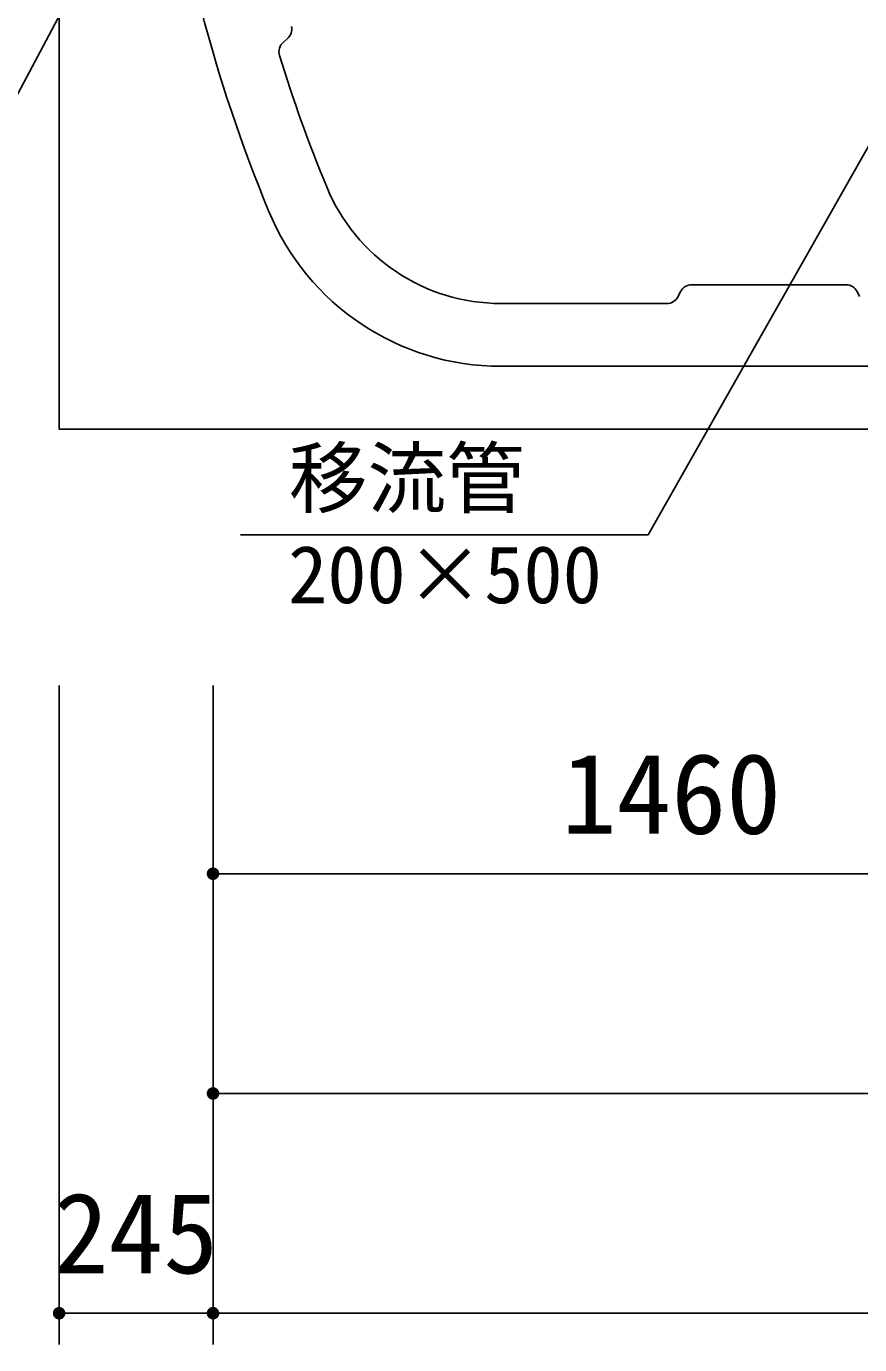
# Model space of a CAD drawing. Units: millimetres, scale not verified. Extents: x -14850 to 14850, y -10500 to 10500.
# Drawn here: x -10034 to -8708, y -1241 to 859 of the extents above; entities that cross this region are included whole.
import ezdxf
from ezdxf.enums import TextEntityAlignment as Align

# ---------------------------------------------------------------- set-up
doc = ezdxf.new("R2010")
doc.units = ezdxf.units.MM
doc.header["$LTSCALE"] = 50
for name, color, linetype, lineweight in [('0-1_躯体', 3, 'Continuous', 25), ('0-2_製作', 5, 'Continuous', 25), ('0-3_機器', 3, 'Continuous', 25)]:
    doc.layers.add(name, color=color, linetype=linetype, lineweight=lineweight)
doc.styles.add('ＭＳ ゴシック', font='')
doc.styles.get('ＭＳ ゴシック').set_extended_font_data('MS Gothic')

msp = doc.modelspace()

# ---------------------------------------------------------------- linework, layer by layer
at = {"layer": '0-1_躯体'}
for p, q in [((-8356.87, 1262.49), (-9044.53, 48.75)), ((-9618.95, 838.76), (-9625.03, 833.71)), ((-8974.84, 447.32), (-8729.56, 447.32)), ((-8996.67, 428.38), (-8992.73, 436.27)), ((-8711.67, 436.27), (-8707.73, 428.38)), ((-9014.56, 417.32), (-9278.85, 417.32)), ((-9278.85, 317.32), (-6292.2, 317.32)), ((-9044.53, 48.75), (-9693.45, 48.75))]:
    msp.add_line(p, q, dxfattribs=at)
msp.add_lwpolyline([(-9774.32, 1267.32), (-10491.66, -82.68), (-11085.84, -82.68)], dxfattribs=at)
for centre, radius, start, end in [((-7337.2, 1517.32), 2500, 186.89207, 202.39267), ((-9631.74, 854.14), 20, 309.74243, 13.17738), ((-9612.24, 818.33), 20, 129.74243, 197.07912), ((-7337.2, 1517.32), 2400, 197.07912, 202.39268), ((-9278.85, 717.32), 300, 202.39265, 269.99997), ((-9278.85, 717.32), 400, 202.39265, 269.99997), ((-8974.84, 427.32), 20, 90, 153.43494), ((-8729.56, 427.32), 20, 26.56505, 90), ((-9014.56, 437.32), 20, 270, 333.43494)]:
    msp.add_arc(centre, radius, start, end, dxfattribs=at)
at = {"layer": '0-2_製作', "color": 2}
for p, q in [((-9982.2, -1240.81), (-9982.2, -191.19)), ((-9737.2, -1240.81), (-9737.2, -191.19)), ((-9737.2, -490.81), (-8277.2, -490.81)), ((-9737.2, -840.81), (-5427.2, -840.81)), ((-9982.2, -1190.81), (-9737.2, -1190.81)), ((-9737.2, -1190.81), (-4817.2, -1190.81))]:
    msp.add_line(p, q, dxfattribs=at)
at = {"layer": '0-2_製作'}
for points in [[(-9743.08, -482.72), (-9737.2, -490.81), (-9744.04, -483.52)], [(-9742.02, -482.04), (-9737.2, -490.81), (-9743.08, -482.72)], [(-9740.88, -481.51), (-9737.2, -490.81), (-9742.02, -482.04)], [(-9739.69, -481.12), (-9737.2, -490.81), (-9740.88, -481.51)], [(-9738.45, -480.89), (-9737.2, -490.81), (-9739.69, -481.12)], [(-9737.2, -480.81), (-9737.2, -490.81), (-9738.45, -480.89)], [(-9737.2, -480.81), (-9727.2, -490.81), (-9737.2, -490.81)], [(-9736.57, -480.83), (-9727.2, -490.81), (-9737.2, -480.81)], [(-9735.32, -480.98), (-9727.2, -490.81), (-9736.57, -480.83)], [(-9734.11, -481.3), (-9727.2, -490.81), (-9735.32, -480.98)], [(-9732.94, -481.76), (-9727.2, -490.81), (-9734.11, -481.3)], [(-9731.84, -482.36), (-9727.2, -490.81), (-9732.94, -481.76)], [(-9730.82, -483.1), (-9727.2, -490.81), (-9731.84, -482.36)], [(-9747.18, -490.18), (-9737.2, -490.81), (-9747.2, -490.81)], [(-9737.2, -490.81), (-9747.12, -492.06), (-9747.2, -490.81)], [(-9747.02, -488.93), (-9737.2, -490.81), (-9747.18, -490.18)], [(-9737.2, -490.81), (-9746.88, -493.29), (-9747.12, -492.06)], [(-9746.71, -487.72), (-9737.2, -490.81), (-9747.02, -488.93)], [(-9737.2, -490.81), (-9746.5, -494.49), (-9746.88, -493.29)], [(-9746.25, -486.55), (-9737.2, -490.81), (-9746.71, -487.72)], [(-9737.2, -490.81), (-9745.96, -495.62), (-9746.5, -494.49)], [(-9745.64, -485.45), (-9737.2, -490.81), (-9746.25, -486.55)], [(-9737.2, -490.81), (-9745.29, -496.68), (-9745.96, -495.62)], [(-9744.9, -484.43), (-9737.2, -490.81), (-9745.64, -485.45)], [(-9737.2, -490.81), (-9744.49, -497.65), (-9745.29, -496.68)], [(-9744.04, -483.52), (-9737.2, -490.81), (-9744.9, -484.43)], [(-9737.2, -490.81), (-9743.57, -498.51), (-9744.49, -497.65)], [(-9737.2, -490.81), (-9742.56, -499.25), (-9743.57, -498.51)], [(-9737.2, -490.81), (-9741.46, -499.85), (-9742.56, -499.25)], [(-9737.2, -490.81), (-9740.29, -500.32), (-9741.46, -499.85)], [(-9737.2, -490.81), (-9739.07, -500.63), (-9740.29, -500.32)], [(-9737.2, -490.81), (-9737.83, -500.79), (-9739.07, -500.63)], [(-9737.2, -490.81), (-9737.2, -500.81), (-9737.83, -500.79)], [(-9737.2, -490.81), (-9735.94, -500.73), (-9737.2, -500.81)], [(-9727.2, -490.81), (-9735.94, -500.73), (-9737.2, -490.81)], [(-9727.2, -490.81), (-9734.71, -500.49), (-9735.94, -500.73)], [(-9727.2, -490.81), (-9733.52, -500.1), (-9734.71, -500.49)], [(-9727.2, -490.81), (-9732.38, -499.57), (-9733.52, -500.1)], [(-9727.2, -490.81), (-9731.32, -498.9), (-9732.38, -499.57)], [(-9727.2, -490.81), (-9730.35, -498.1), (-9731.32, -498.9)], [(-9729.91, -483.96), (-9727.2, -490.81), (-9730.82, -483.1)], [(-9727.2, -490.81), (-9729.49, -497.18), (-9730.35, -498.1)], [(-9729.11, -484.93), (-9727.2, -490.81), (-9729.91, -483.96)], [(-9727.2, -490.81), (-9728.75, -496.16), (-9729.49, -497.18)], [(-9728.44, -485.99), (-9727.2, -490.81), (-9729.11, -484.93)], [(-9727.2, -490.81), (-9728.15, -495.06), (-9728.75, -496.16)], [(-9727.9, -487.12), (-9727.2, -490.81), (-9728.44, -485.99)], [(-9727.2, -490.81), (-9727.69, -493.9), (-9728.15, -495.06)], [(-9727.51, -488.32), (-9727.2, -490.81), (-9727.9, -487.12)], [(-9727.2, -490.81), (-9727.38, -492.68), (-9727.69, -493.9)], [(-9727.28, -489.55), (-9727.2, -490.81), (-9727.51, -488.32)], [(-9727.2, -490.81), (-9727.22, -491.43), (-9727.38, -492.68)], [(-9747.02, -838.93), (-9737.2, -840.81), (-9747.18, -840.18)], [(-9746.71, -837.72), (-9737.2, -840.81), (-9747.02, -838.93)], [(-9746.25, -836.55), (-9737.2, -840.81), (-9746.71, -837.72)], [(-9745.64, -835.45), (-9737.2, -840.81), (-9746.25, -836.55)], [(-9744.9, -834.43), (-9737.2, -840.81), (-9745.64, -835.45)], [(-9744.04, -833.52), (-9737.2, -840.81), (-9744.9, -834.43)], [(-9743.08, -832.72), (-9737.2, -840.81), (-9744.04, -833.52)], [(-9742.02, -832.04), (-9737.2, -840.81), (-9743.08, -832.72)], [(-9740.88, -831.51), (-9737.2, -840.81), (-9742.02, -832.04)], [(-9739.69, -831.12), (-9737.2, -840.81), (-9740.88, -831.51)], [(-9738.45, -830.89), (-9737.2, -840.81), (-9739.69, -831.12)], [(-9737.2, -830.81), (-9737.2, -840.81), (-9738.45, -830.89)], [(-9737.2, -830.81), (-9727.2, -840.81), (-9737.2, -840.81)], [(-9736.57, -830.83), (-9727.2, -840.81), (-9737.2, -830.81)], [(-9735.32, -830.98), (-9727.2, -840.81), (-9736.57, -830.83)], [(-9734.11, -831.3), (-9727.2, -840.81), (-9735.32, -830.98)], [(-9732.94, -831.76), (-9727.2, -840.81), (-9734.11, -831.3)], [(-9731.84, -832.36), (-9727.2, -840.81), (-9732.94, -831.76)], [(-9730.82, -833.1), (-9727.2, -840.81), (-9731.84, -832.36)], [(-9729.91, -833.96), (-9727.2, -840.81), (-9730.82, -833.1)], [(-9729.11, -834.93), (-9727.2, -840.81), (-9729.91, -833.96)], [(-9728.44, -835.99), (-9727.2, -840.81), (-9729.11, -834.93)], [(-9727.9, -837.12), (-9727.2, -840.81), (-9728.44, -835.99)], [(-9727.51, -838.32), (-9727.2, -840.81), (-9727.9, -837.12)], [(-9727.28, -839.55), (-9727.2, -840.81), (-9727.51, -838.32)], [(-9747.18, -840.18), (-9737.2, -840.81), (-9747.2, -840.81)], [(-9747.2, -840.81), (-9746.88, -843.29), (-9747.12, -842.06)], [(-9737.2, -840.81), (-9746.88, -843.29), (-9747.2, -840.81)], [(-9737.2, -840.81), (-9746.5, -844.49), (-9746.88, -843.29)], [(-9737.2, -840.81), (-9745.96, -845.62), (-9746.5, -844.49)], [(-9737.2, -840.81), (-9745.29, -846.68), (-9745.96, -845.62)], [(-9737.2, -840.81), (-9744.49, -847.65), (-9745.29, -846.68)], [(-9737.2, -840.81), (-9743.57, -848.51), (-9744.49, -847.65)], [(-9737.2, -840.81), (-9742.56, -849.25), (-9743.57, -848.51)], [(-9737.2, -840.81), (-9741.46, -849.85), (-9742.56, -849.25)], [(-9737.2, -840.81), (-9740.29, -850.32), (-9741.46, -849.85)], [(-9737.2, -840.81), (-9739.07, -850.63), (-9740.29, -850.32)], [(-9737.2, -840.81), (-9737.83, -850.79), (-9739.07, -850.63)], [(-9737.2, -840.81), (-9737.2, -850.81), (-9737.83, -850.79)], [(-9737.2, -840.81), (-9735.94, -850.73), (-9737.2, -850.81)], [(-9727.2, -840.81), (-9735.94, -850.73), (-9737.2, -840.81)], [(-9727.2, -840.81), (-9734.71, -850.49), (-9735.94, -850.73)], [(-9727.2, -840.81), (-9733.52, -850.1), (-9734.71, -850.49)], [(-9727.2, -840.81), (-9732.38, -849.57), (-9733.52, -850.1)], [(-9727.2, -840.81), (-9731.32, -848.9), (-9732.38, -849.57)], [(-9727.2, -840.81), (-9730.35, -848.1), (-9731.32, -848.9)], [(-9727.2, -840.81), (-9729.49, -847.18), (-9730.35, -848.1)], [(-9727.2, -840.81), (-9728.75, -846.16), (-9729.49, -847.18)], [(-9727.2, -840.81), (-9728.15, -845.06), (-9728.75, -846.16)], [(-9727.2, -840.81), (-9727.69, -843.9), (-9728.15, -845.06)], [(-9727.2, -840.81), (-9727.38, -842.68), (-9727.69, -843.9)], [(-9727.2, -840.81), (-9727.22, -841.43), (-9727.38, -842.68)], [(-9992.18, -1190.18), (-9982.2, -1190.81), (-9992.2, -1190.81)], [(-9992.2, -1190.81), (-9991.88, -1193.29), (-9992.12, -1192.06)], [(-9982.2, -1190.81), (-9991.88, -1193.29), (-9992.2, -1190.81)], [(-9992.02, -1188.93), (-9982.2, -1190.81), (-9992.18, -1190.18)], [(-9991.71, -1187.72), (-9982.2, -1190.81), (-9992.02, -1188.93)], [(-9982.2, -1190.81), (-9991.5, -1194.49), (-9991.88, -1193.29)], [(-9991.25, -1186.55), (-9982.2, -1190.81), (-9991.71, -1187.72)], [(-9982.2, -1190.81), (-9990.96, -1195.62), (-9991.5, -1194.49)], [(-9990.64, -1185.45), (-9982.2, -1190.81), (-9991.25, -1186.55)], [(-9982.2, -1190.81), (-9990.29, -1196.68), (-9990.96, -1195.62)], [(-9989.9, -1184.43), (-9982.2, -1190.81), (-9990.64, -1185.45)], [(-9982.2, -1190.81), (-9989.49, -1197.65), (-9990.29, -1196.68)], [(-9989.04, -1183.52), (-9982.2, -1190.81), (-9989.9, -1184.43)], [(-9982.2, -1190.81), (-9988.57, -1198.51), (-9989.49, -1197.65)], [(-9988.08, -1182.72), (-9982.2, -1190.81), (-9989.04, -1183.52)], [(-9982.2, -1190.81), (-9987.56, -1199.25), (-9988.57, -1198.51)], [(-9987.02, -1182.04), (-9982.2, -1190.81), (-9988.08, -1182.72)], [(-9982.2, -1190.81), (-9986.46, -1199.85), (-9987.56, -1199.25)], [(-9985.88, -1181.51), (-9982.2, -1190.81), (-9987.02, -1182.04)], [(-9982.2, -1190.81), (-9985.29, -1200.32), (-9986.46, -1199.85)], [(-9984.69, -1181.12), (-9982.2, -1190.81), (-9985.88, -1181.51)], [(-9982.2, -1190.81), (-9984.07, -1200.63), (-9985.29, -1200.32)], [(-9983.45, -1180.89), (-9982.2, -1190.81), (-9984.69, -1181.12)], [(-9982.2, -1190.81), (-9982.83, -1200.79), (-9984.07, -1200.63)], [(-9982.2, -1180.81), (-9982.2, -1190.81), (-9983.45, -1180.89)], [(-9982.2, -1190.81), (-9982.2, -1200.81), (-9982.83, -1200.79)], [(-9982.2, -1180.81), (-9972.2, -1190.81), (-9982.2, -1190.81)], [(-9981.57, -1180.83), (-9972.2, -1190.81), (-9982.2, -1180.81)], [(-9982.2, -1190.81), (-9980.94, -1200.73), (-9982.2, -1200.81)], [(-9972.2, -1190.81), (-9980.94, -1200.73), (-9982.2, -1190.81)], [(-9980.32, -1180.98), (-9972.2, -1190.81), (-9981.57, -1180.83)], [(-9972.2, -1190.81), (-9979.71, -1200.49), (-9980.94, -1200.73)], [(-9979.11, -1181.3), (-9972.2, -1190.81), (-9980.32, -1180.98)], [(-9972.2, -1190.81), (-9978.52, -1200.1), (-9979.71, -1200.49)], [(-9977.94, -1181.76), (-9972.2, -1190.81), (-9979.11, -1181.3)], [(-9972.2, -1190.81), (-9977.38, -1199.57), (-9978.52, -1200.1)], [(-9976.84, -1182.36), (-9972.2, -1190.81), (-9977.94, -1181.76)], [(-9972.2, -1190.81), (-9976.32, -1198.9), (-9977.38, -1199.57)], [(-9975.82, -1183.1), (-9972.2, -1190.81), (-9976.84, -1182.36)], [(-9972.2, -1190.81), (-9975.35, -1198.1), (-9976.32, -1198.9)], [(-9974.91, -1183.96), (-9972.2, -1190.81), (-9975.82, -1183.1)], [(-9972.2, -1190.81), (-9974.49, -1197.18), (-9975.35, -1198.1)], [(-9974.11, -1184.93), (-9972.2, -1190.81), (-9974.91, -1183.96)], [(-9972.2, -1190.81), (-9973.75, -1196.16), (-9974.49, -1197.18)], [(-9973.44, -1185.99), (-9972.2, -1190.81), (-9974.11, -1184.93)], [(-9972.2, -1190.81), (-9973.15, -1195.06), (-9973.75, -1196.16)], [(-9972.9, -1187.12), (-9972.2, -1190.81), (-9973.44, -1185.99)], [(-9972.2, -1190.81), (-9972.69, -1193.9), (-9973.15, -1195.06)], [(-9972.51, -1188.32), (-9972.2, -1190.81), (-9972.9, -1187.12)], [(-9972.2, -1190.81), (-9972.38, -1192.68), (-9972.69, -1193.9)], [(-9972.28, -1189.55), (-9972.2, -1190.81), (-9972.51, -1188.32)], [(-9972.2, -1190.81), (-9972.22, -1191.43), (-9972.38, -1192.68)], [(-9747.18, -1190.18), (-9737.2, -1190.81), (-9747.2, -1190.81)], [(-9747.2, -1190.81), (-9746.88, -1193.29), (-9747.12, -1192.06)], [(-9737.2, -1190.81), (-9746.88, -1193.29), (-9747.2, -1190.81)], [(-9747.02, -1188.93), (-9737.2, -1190.81), (-9747.18, -1190.18)], [(-9746.71, -1187.72), (-9737.2, -1190.81), (-9747.02, -1188.93)], [(-9737.2, -1190.81), (-9746.5, -1194.49), (-9746.88, -1193.29)], [(-9746.25, -1186.55), (-9737.2, -1190.81), (-9746.71, -1187.72)], [(-9737.2, -1190.81), (-9745.96, -1195.62), (-9746.5, -1194.49)], [(-9745.64, -1185.45), (-9737.2, -1190.81), (-9746.25, -1186.55)], [(-9737.2, -1190.81), (-9745.29, -1196.68), (-9745.96, -1195.62)], [(-9744.9, -1184.43), (-9737.2, -1190.81), (-9745.64, -1185.45)], [(-9737.2, -1190.81), (-9744.49, -1197.65), (-9745.29, -1196.68)], [(-9744.04, -1183.52), (-9737.2, -1190.81), (-9744.9, -1184.43)], [(-9737.2, -1190.81), (-9743.57, -1198.51), (-9744.49, -1197.65)], [(-9743.08, -1182.72), (-9737.2, -1190.81), (-9744.04, -1183.52)], [(-9737.2, -1190.81), (-9742.56, -1199.25), (-9743.57, -1198.51)], [(-9742.02, -1182.04), (-9737.2, -1190.81), (-9743.08, -1182.72)], [(-9737.2, -1190.81), (-9741.46, -1199.85), (-9742.56, -1199.25)], [(-9740.88, -1181.51), (-9737.2, -1190.81), (-9742.02, -1182.04)], [(-9737.2, -1190.81), (-9740.29, -1200.32), (-9741.46, -1199.85)], [(-9739.69, -1181.12), (-9737.2, -1190.81), (-9740.88, -1181.51)], [(-9737.2, -1190.81), (-9739.07, -1200.63), (-9740.29, -1200.32)], [(-9738.45, -1180.89), (-9737.2, -1190.81), (-9739.69, -1181.12)], [(-9737.2, -1190.81), (-9737.83, -1200.79), (-9739.07, -1200.63)], [(-9737.2, -1180.81), (-9737.2, -1190.81), (-9738.45, -1180.89)], [(-9737.2, -1190.81), (-9737.2, -1200.81), (-9737.83, -1200.79)], [(-9737.2, -1180.81), (-9727.2, -1190.81), (-9737.2, -1190.81)], [(-9736.57, -1180.83), (-9727.2, -1190.81), (-9737.2, -1180.81)], [(-9737.2, -1190.81), (-9735.94, -1200.73), (-9737.2, -1200.81)], [(-9727.2, -1190.81), (-9735.94, -1200.73), (-9737.2, -1190.81)], [(-9735.32, -1180.98), (-9727.2, -1190.81), (-9736.57, -1180.83)], [(-9727.2, -1190.81), (-9734.71, -1200.49), (-9735.94, -1200.73)], [(-9734.11, -1181.3), (-9727.2, -1190.81), (-9735.32, -1180.98)], [(-9727.2, -1190.81), (-9733.52, -1200.1), (-9734.71, -1200.49)], [(-9732.94, -1181.76), (-9727.2, -1190.81), (-9734.11, -1181.3)], [(-9727.2, -1190.81), (-9732.38, -1199.57), (-9733.52, -1200.1)], [(-9731.84, -1182.36), (-9727.2, -1190.81), (-9732.94, -1181.76)], [(-9727.2, -1190.81), (-9731.32, -1198.9), (-9732.38, -1199.57)], [(-9730.82, -1183.1), (-9727.2, -1190.81), (-9731.84, -1182.36)], [(-9727.2, -1190.81), (-9730.35, -1198.1), (-9731.32, -1198.9)], [(-9729.91, -1183.96), (-9727.2, -1190.81), (-9730.82, -1183.1)], [(-9727.2, -1190.81), (-9729.49, -1197.18), (-9730.35, -1198.1)], [(-9729.11, -1184.93), (-9727.2, -1190.81), (-9729.91, -1183.96)], [(-9727.2, -1190.81), (-9728.75, -1196.16), (-9729.49, -1197.18)], [(-9728.44, -1185.99), (-9727.2, -1190.81), (-9729.11, -1184.93)], [(-9727.2, -1190.81), (-9728.15, -1195.06), (-9728.75, -1196.16)], [(-9727.9, -1187.12), (-9727.2, -1190.81), (-9728.44, -1185.99)], [(-9727.2, -1190.81), (-9727.69, -1193.9), (-9728.15, -1195.06)], [(-9727.51, -1188.32), (-9727.2, -1190.81), (-9727.9, -1187.12)], [(-9727.2, -1190.81), (-9727.38, -1192.68), (-9727.69, -1193.9)], [(-9727.28, -1189.55), (-9727.2, -1190.81), (-9727.51, -1188.32)], [(-9727.2, -1190.81), (-9727.22, -1191.43), (-9727.38, -1192.68)]]:
    msp.add_solid(points, dxfattribs=at)
at = {"layer": '0-3_機器', "color": 2}
msp.add_lwpolyline([(-9982.2, 2817.32), (-9982.2, 217.32), (-4717.2, 217.32)], dxfattribs=at)

# ---------------------------------------------------------------- texts
at = {"layer": '0-1_躯体', "color": 4, "style": 'ＭＳ ゴシック'}
msp.add_text('移流管\u3000\u3000', height=91.79, dxfattribs=at).set_placement((-9616.42, 65.84), align=Align.BOTTOM_LEFT)
at = {"layer": '0-2_製作', "color": 4, "style": 'ＭＳ ゴシック'}
for s, p in [('1460', (-9182.2, -465.81)), ('245', (-9990.95, -1165.81))]:
    msp.add_text(s, height=128.4, dxfattribs=at).set_placement(p, align=Align.BOTTOM_LEFT)
at = {"layer": '0-3_機器', "color": 4, "style": 'ＭＳ ゴシック'}
msp.add_text('200×500', height=91.79, dxfattribs=at).set_placement((-9617.69, -87.54), align=Align.BOTTOM_LEFT)

doc.saveas('drawing.dxf')
